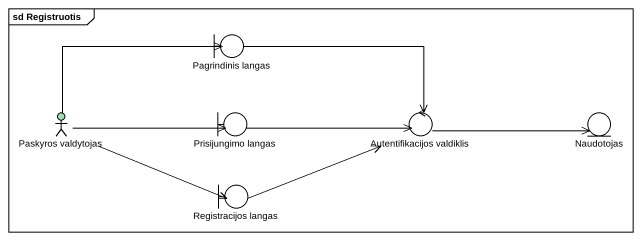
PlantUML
@startuml
mainframe sd Registruotis
boundary "Pagrindinis langas" as Pagrindinis_langas
actor "Paskyros valdytojas" as Paskyros_valdytojas #A0DCB4
boundary "Prisijungimo langas" as Prisijungimo_langas
control "Autentifikacijos valdiklis" as Autentifikacijos_valdiklis
entity Naudotojas
boundary "Registracijos langas" as Registracijos_langas
Pagrindinis_langas -right-> Autentifikacijos_valdiklis
Paskyros_valdytojas -right-> Pagrindinis_langas
Paskyros_valdytojas -right-> Prisijungimo_langas
Paskyros_valdytojas -right-> Registracijos_langas
Prisijungimo_langas -right-> Autentifikacijos_valdiklis
Autentifikacijos_valdiklis -right-> Naudotojas
Registracijos_langas -right-> Autentifikacijos_valdiklis
@enduml
